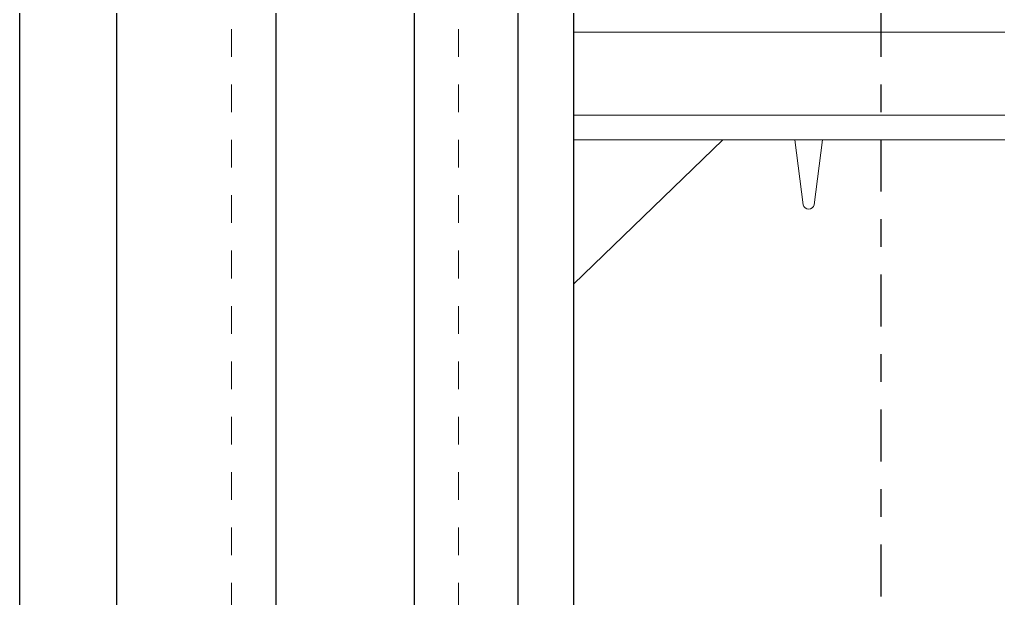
# Model space of a CAD drawing. Header units: inches. Extents: x -91.9 to -8.9, y 167.2 to 248.9.
# Drawn here: x -66.57 to -63.035, y 211.987 to 214.079 of the extents above; entities that cross this region are included whole.
import ezdxf

# ---------------------------------------------------------------- set-up
doc = ezdxf.new("R2010")
doc.units = ezdxf.units.IN
doc.header["$MEASUREMENT"] = 0
doc.linetypes.add('CENTER', pattern=[2, 1.25, -0.25, 0.25, -0.25])
doc.linetypes.add('DASHED2', pattern=[0.375, 0.25, -0.125])
for name, color, linetype, lineweight in [('A2 Hatch', 8, 'Continuous', 9), ('DETAILS', 7, 'Continuous', 13), ('REBAR', 2, 'CENTER', 30)]:
    doc.layers.add(name, color=color, linetype=linetype, lineweight=lineweight)

msp = doc.modelspace()

# ---------------------------------------------------------------- linework, layer by layer
at = {"color": 1}
for p, q in [((-66.2204, 222.6437), (-66.2204, 210.1437)), ((-65.6454, 222.6437), (-65.6454, 210.1437)), ((-65.1454, 222.6437), (-65.1454, 210.1437)), ((-64.5704, 222.6437), (-64.5704, 210.1437)), ((-64.7704, 222.3937), (-64.7704, 210.1437)), ((-66.5704, 222.1437), (-66.5704, 210.1437))]:
    msp.add_line(p, q, dxfattribs=at)
at = {"layer": 'A2 Hatch', "linetype": 'DASHED2', "ltscale": 0.15}
for p, q in [((-65.8054, 222.6437), (-65.8054, 210.1437)), ((-64.9854, 222.6437), (-64.9854, 210.1437))]:
    msp.add_line(p, q, dxfattribs=at)
at = {"layer": 'DETAILS', "color": 6, "lineweight": 20}
for p, q in [((-60.5704, 214.0337), (-64.5704, 214.0337)), ((-60.5704, 213.7337), (-64.5704, 213.7337)), ((-60.5704, 213.6437), (-64.5704, 213.6437)), ((-64.0304, 213.6437), (-64.5704, 213.1232)), ((-63.74, 213.4098), (-63.7704, 213.6437)), ((-63.7008, 213.4098), (-63.6704, 213.6437))]:
    msp.add_line(p, q, dxfattribs=at)
msp.add_arc((-63.7204, 213.4137), 0.02, 191.3099, 348.6901, dxfattribs=at)
at = {"layer": 'REBAR', "ltscale": 0.15}
msp.add_line((-63.4597, 243.8695), (-63.4597, 188.8401), dxfattribs=at)

doc.saveas('drawing.dxf')
